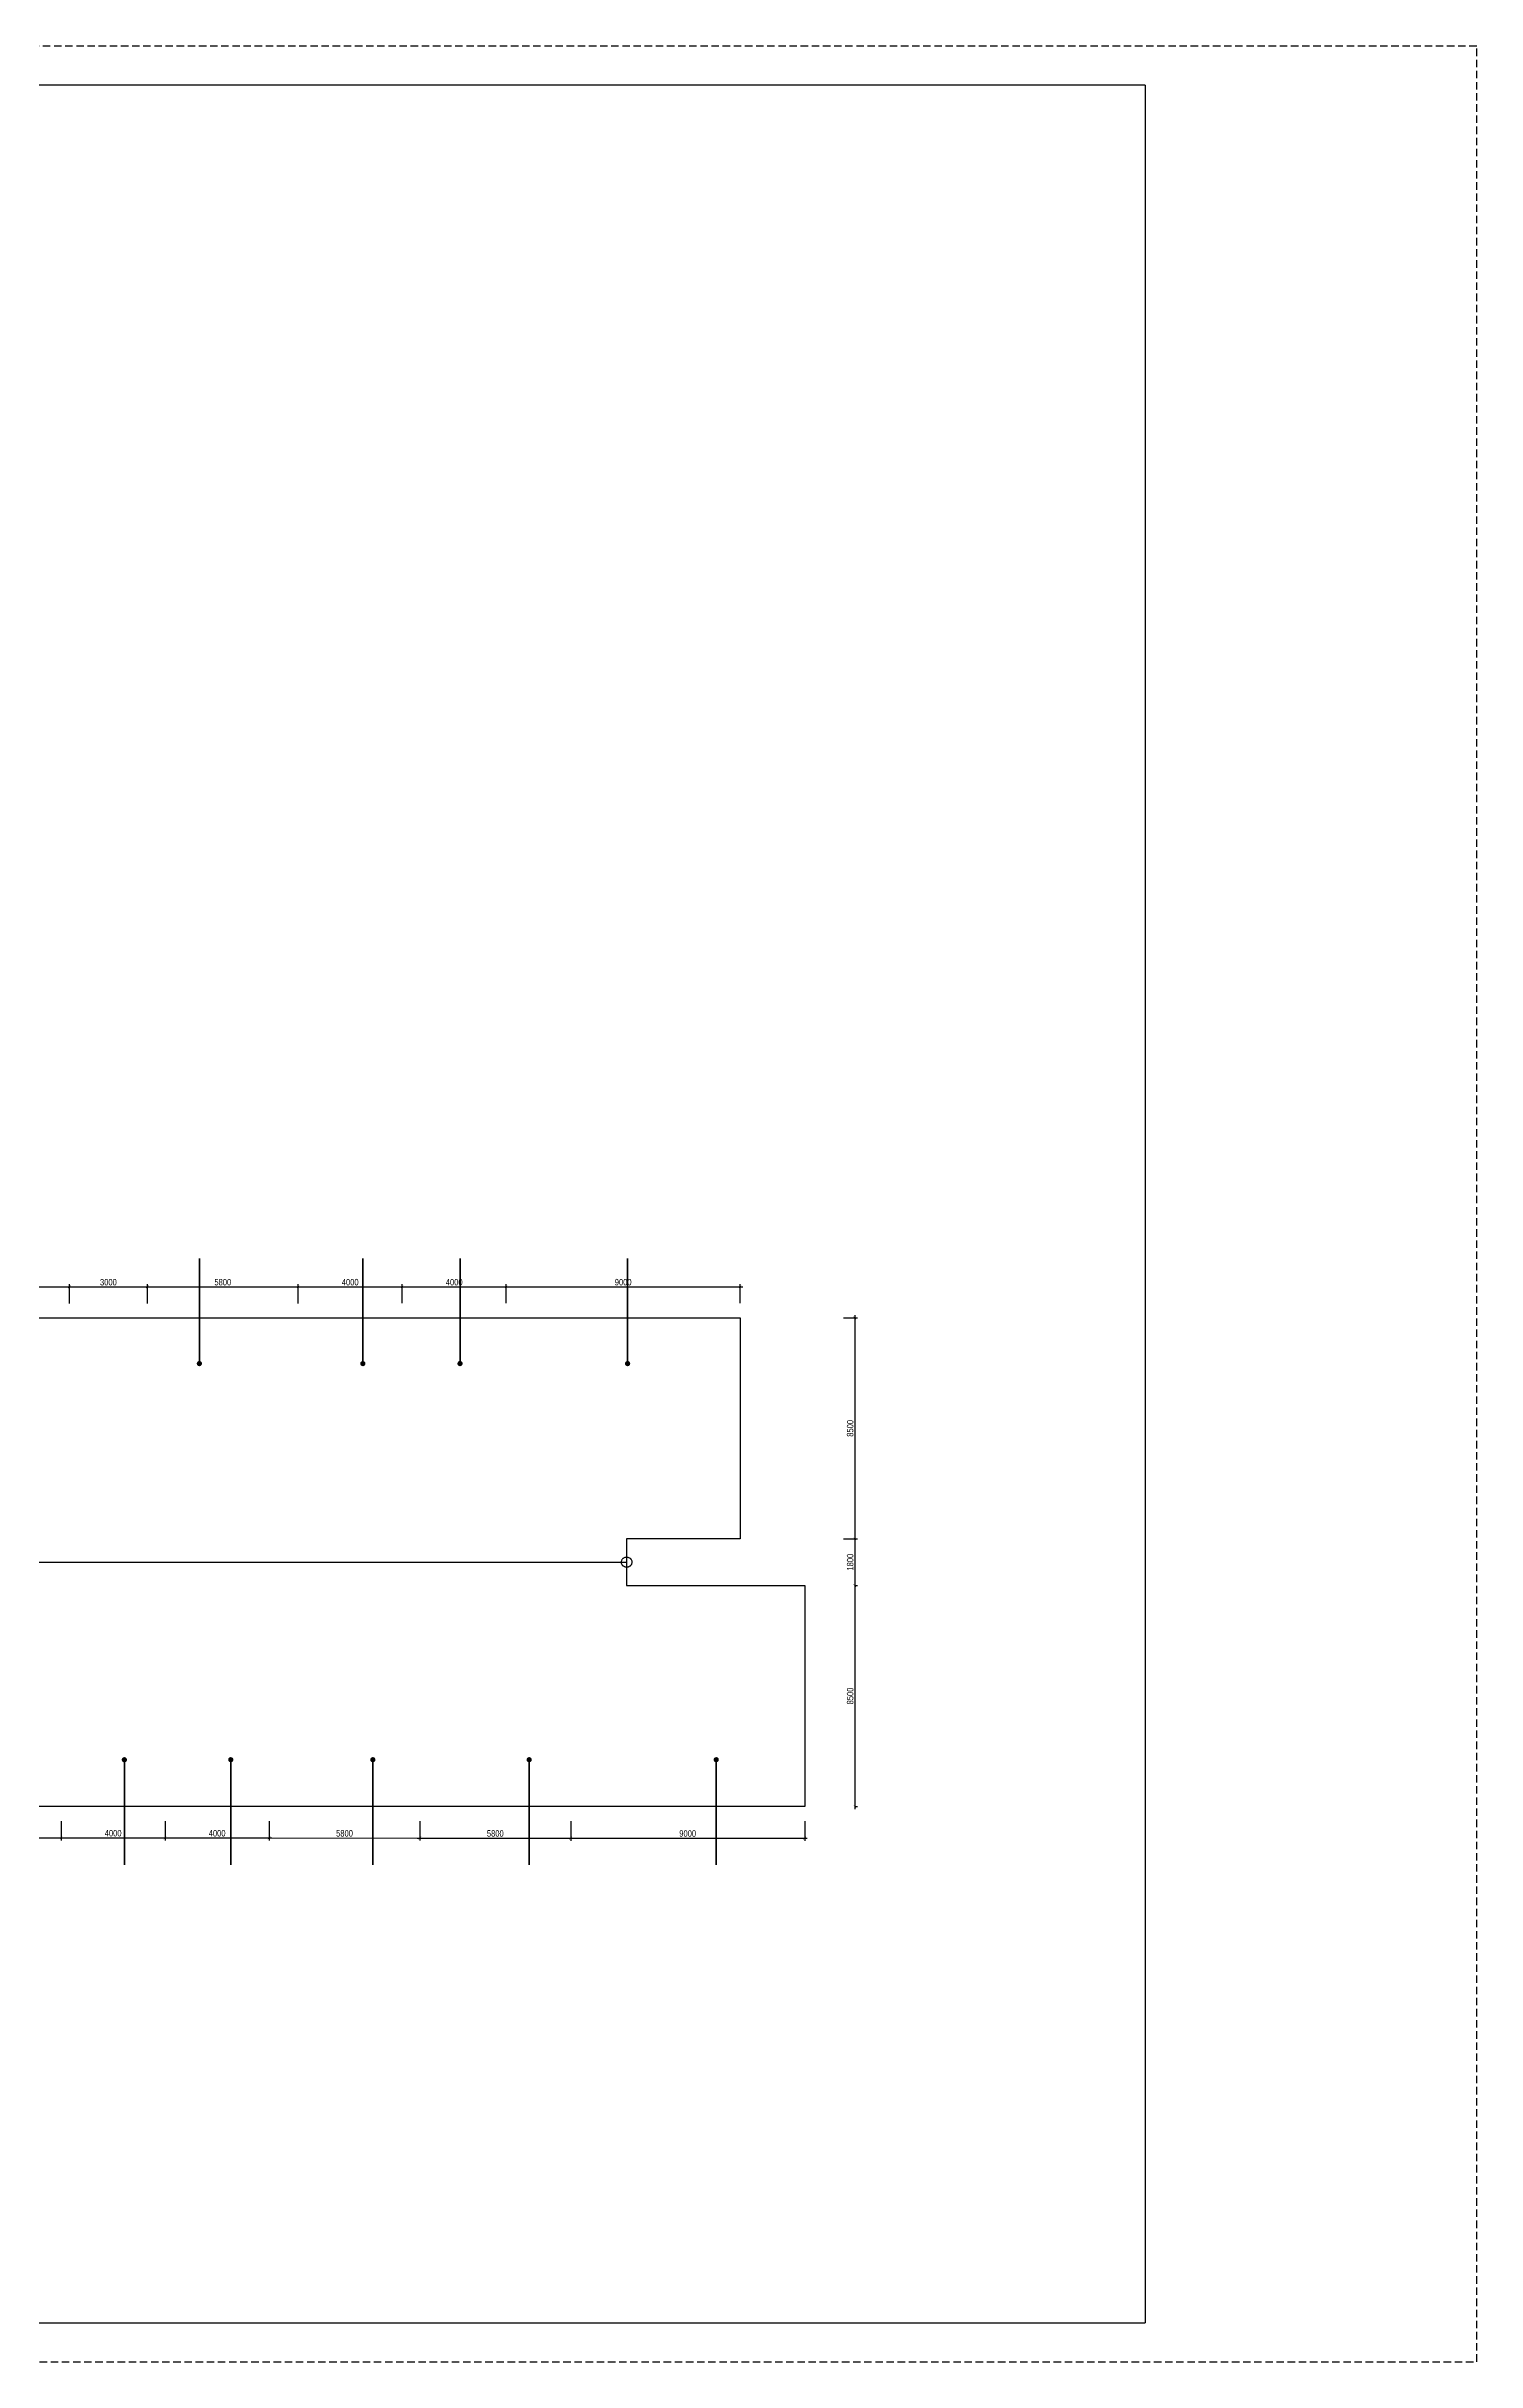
# Model space of a CAD drawing. Header units: millimetres. Extents: x 43 to 126043, y -89269 to -169.
# Drawn here: x 71025 to 126043, y -89269 to -169 of the extents above; entities that cross this region are included whole.
import ezdxf

# ---------------------------------------------------------------- set-up
doc = ezdxf.new("R2010")
doc.units = ezdxf.units.MM
doc.linetypes.add('HIDDEN', pattern=[9.525, 6.35, -3.175])
doc.layers.get('0').update_dxf_attribs({"color": 231})
doc.layers.get('DefPoints').update_dxf_attribs({"color": 191})
doc.layers.add('A-SHBD', color=7, linetype='Continuous', lineweight=35)
doc.layers.add('MDI-BAO', color=1, linetype='Continuous')
doc.layers.add('S-DIM', color=231, linetype='Continuous')
doc.layers.add('MDI-HANHLANG', color=5, linetype='HIDDEN', plot=False)
doc.styles.add('250602-MB CO CAU CĂN HO X1-3A-1$0$style1', font='arial.ttf')
doc.styles.add('VTK_Arial', font='arial.ttf', dxfattribs={"width": 0.8})
doc.dimstyles.new('250602-MB CO CAU CĂN HO X1-3A-1$0$Dim_50', dxfattribs={"dimscale": 50, "dimtxt": 2, "dimasz": 1.5, "dimexe": 1, "dimexo": 0, "dimgap": 1, "dimtad": 1, "dimdec": 0, "dimlfac": -1, "dimzin": 12, "dimdsep": 46, "dimtxsty": '250602-MB CO CAU CĂN HO X1-3A-1$0$style1', "dimblk1": '250602-MB CO CAU CĂN HO X1-3A-1$0$_ARCHTICK', "dimblk2": '250602-MB CO CAU CĂN HO X1-3A-1$0$_ARCHTICK', "dimsah": 1, "dimcen": 1.5, "dimdle": 1.5, "dimclrd": 256, "dimclre": 256, "dimclrt": 2, "dimadec": 1, "dimazin": 3, "dimtm": 1e-09, "dimtfac": 0.416667, "dimtdec": 0, "dimtix": 1, "dimtmove": 2, "dimatfit": 3, "dimfxl": 7, "dimfxlon": 1, "dimtolj": 1, "dimtzin": 0, "dimlwd": -1, "dimlwe": -1, "dimarcsym": 1})
doc.dimstyles.new('A-2.5-DIM100', dxfattribs={"dimscale": 100, "dimtxt": 2.5, "dimasz": 1, "dimexe": 1, "dimexo": 0, "dimgap": 0.5, "dimtad": 1, "dimdec": 0, "dimzin": 12, "dimdsep": 46, "dimtxsty": 'VTK_Arial', "dimblk": 'ARCHTICK', "dimcen": 0, "dimdle": 1, "dimclrd": 256, "dimclre": 256, "dimclrt": 7, "dimadec": 1, "dimazin": 3, "dimtfac": 1, "dimtdec": 0, "dimtmove": 0, "dimatfit": 2, "dimfxl": 20, "dimtolj": 1, "dimtzin": 0, "dimlwd": -1, "dimlwe": -1, "dimarcsym": 0})

# ---------------------------------------------------------------- blocks, each defined once
blk = doc.blocks.new('VTK-A1_BoKhungTen')
at = {"layer": 'DefPoints', "linetype": 'HIDDEN', "ltscale": 0.3}
blk.add_lwpolyline([(0, -594), (840, -594), (840, 0), (0, 0)], close=True, dxfattribs=at)
at = {"layer": 'DefPoints'}
for points in [[(755, -10), (30, -10), (30, -584), (755, -584)], [(755, -10), (755, -584)]]:
    blk.add_lwpolyline(points, dxfattribs=at)
blk = doc.blocks.new('250602-MB CO CAU CĂN HO X1-3A-1$0$_ARCHTICK')
at = {"color": 0, "linetype": 'ByBlock', "const_width": 0.15}
blk.add_lwpolyline([(-0.5, -0.5), (0.5, 0.5)], dxfattribs=at)
blk = doc.blocks.new('_ArchTick')
at = {"color": 0, "linetype": 'ByBlock', "const_width": 0.15}
blk.add_lwpolyline([(-0.5, -0.5), (0.5, 0.5)], dxfattribs=at)
blk = doc.blocks.new('*D35')
at = {"layer": 'DefPoints', "color": 0, "transparency": 16777216}
for p in [(65795, -68453), (71595, -68468), (71595, -69109)]:
    blk.add_point(p, dxfattribs=at)
at = {"layer": 'S-DIM', "transparency": 16777216}
for p, q in [((65795, -68453), (65795, -69206)), ((71595, -68468), (71595, -69209)), ((65695, -69106), (71695, -69109))]:
    blk.add_line(p, q, dxfattribs=at)
at = {"layer": 'S-DIM', "transparency": 16777216, "xscale": 100, "yscale": 100, "zscale": 100}
for p, rotation in [((65795, -69106), 179.9681690146564), ((71595, -69109), 359.9681690146564)]:
    blk.add_blockref('_ArchTick', p, dxfattribs=dict(at, rotation=rotation))
at = {"layer": 'S-DIM', "color": 7, "transparency": 16777216, "insert": (68695, -68930), "char_height": 250, "attachment_point": 5, "rotation": 359.96817, "style": 'VTK_Arial'}
blk.add_mtext('\\A1;5800', dxfattribs=at)
blk = doc.blocks.new('*D36')
at = {"layer": 'DefPoints', "color": 0, "transparency": 16777216}
for p in [(71595, -68468), (75595, -68468), (75595, -69111)]:
    blk.add_point(p, dxfattribs=at)
at = {"layer": 'S-DIM', "transparency": 16777216}
for p, q in [((71595, -68468), (71595, -69209)), ((75595, -68468), (75595, -69211)), ((71495, -69109), (75695, -69112))]:
    blk.add_line(p, q, dxfattribs=at)
at = {"layer": 'S-DIM', "transparency": 16777216, "xscale": 100, "yscale": 100, "zscale": 100}
for p, rotation in [((71595, -69109), 179.9681690146564), ((75595, -69111), 359.9681690146564)]:
    blk.add_blockref('_ArchTick', p, dxfattribs=dict(at, rotation=rotation))
at = {"layer": 'S-DIM', "color": 7, "transparency": 16777216, "insert": (73595, -68933), "char_height": 250, "attachment_point": 5, "rotation": 359.96817, "style": 'VTK_Arial'}
blk.add_mtext('\\A1;4000', dxfattribs=at)
blk = doc.blocks.new('*D37')
at = {"layer": 'DefPoints', "color": 0, "transparency": 16777216}
for p in [(75595, -68468), (79595, -68468), (79595, -69114)]:
    blk.add_point(p, dxfattribs=at)
at = {"layer": 'S-DIM', "transparency": 16777216}
for p, q in [((75595, -68468), (75595, -69211)), ((79595, -68468), (79595, -69214)), ((75495, -69111), (79695, -69114))]:
    blk.add_line(p, q, dxfattribs=at)
at = {"layer": 'S-DIM', "transparency": 16777216, "xscale": 100, "yscale": 100, "zscale": 100}
for p, rotation in [((75595, -69111), 179.9681690146564), ((79595, -69114), 359.9681690146564)]:
    blk.add_blockref('_ArchTick', p, dxfattribs=dict(at, rotation=rotation))
at = {"layer": 'S-DIM', "color": 7, "transparency": 16777216, "insert": (77595, -68935), "char_height": 250, "attachment_point": 5, "rotation": 359.96817, "style": 'VTK_Arial'}
blk.add_mtext('\\A1;4000', dxfattribs=at)
blk = doc.blocks.new('*D38')
at = {"layer": 'DefPoints', "color": 0, "transparency": 16777216}
for p in [(79595, -68468), (85395, -68468), (85395, -69117)]:
    blk.add_point(p, dxfattribs=at)
at = {"layer": 'S-DIM', "transparency": 16777216}
for p, q in [((79595, -68468), (79595, -69214)), ((85395, -68468), (85395, -69217)), ((79495, -69114), (85495, -69117))]:
    blk.add_line(p, q, dxfattribs=at)
at = {"layer": 'S-DIM', "transparency": 16777216, "xscale": 100, "yscale": 100, "zscale": 100}
for p, rotation in [((79595, -69114), 179.9681690146564), ((85395, -69117), 359.9681690146564)]:
    blk.add_blockref('_ArchTick', p, dxfattribs=dict(at, rotation=rotation))
at = {"layer": 'S-DIM', "color": 7, "transparency": 16777216, "insert": (82495, -68938), "char_height": 250, "attachment_point": 5, "rotation": 359.96817, "style": 'VTK_Arial'}
blk.add_mtext('\\A1;5800', dxfattribs=at)
blk = doc.blocks.new('*D39')
at = {"layer": 'DefPoints', "color": 0, "transparency": 16777216}
for p in [(85395, -68468), (91195, -68468), (91195, -69120)]:
    blk.add_point(p, dxfattribs=at)
at = {"layer": 'S-DIM', "transparency": 16777216}
for p, q in [((85395, -68468), (85395, -69217)), ((91195, -68468), (91195, -69220)), ((85295, -69117), (91295, -69120))]:
    blk.add_line(p, q, dxfattribs=at)
at = {"layer": 'S-DIM', "transparency": 16777216, "xscale": 100, "yscale": 100, "zscale": 100}
for p, rotation in [((85395, -69117), 179.9681690146564), ((91195, -69120), 359.9681690146564)]:
    blk.add_blockref('_ArchTick', p, dxfattribs=dict(at, rotation=rotation))
at = {"layer": 'S-DIM', "color": 7, "transparency": 16777216, "insert": (88295, -68941), "char_height": 250, "attachment_point": 5, "rotation": 359.96817, "style": 'VTK_Arial'}
blk.add_mtext('\\A1;5800', dxfattribs=at)
blk = doc.blocks.new('*D40')
at = {"layer": 'DefPoints', "color": 0, "transparency": 16777216}
for p in [(91195, -68468), (100195, -68468), (100195, -69125)]:
    blk.add_point(p, dxfattribs=at)
at = {"layer": 'S-DIM', "transparency": 16777216}
for p, q in [((91195, -68468), (91195, -69220)), ((100195, -68468), (100195, -69225)), ((91095, -69120), (100295, -69125))]:
    blk.add_line(p, q, dxfattribs=at)
at = {"layer": 'S-DIM', "transparency": 16777216, "xscale": 100, "yscale": 100, "zscale": 100}
for p, rotation in [((91195, -69120), 179.9681690146564), ((100195, -69125), 359.9681690146564)]:
    blk.add_blockref('_ArchTick', p, dxfattribs=dict(at, rotation=rotation))
at = {"layer": 'S-DIM', "color": 7, "transparency": 16777216, "insert": (95695, -68945), "char_height": 250, "attachment_point": 5, "rotation": 359.96817, "style": 'VTK_Arial'}
blk.add_mtext('\\A1;9000', dxfattribs=at)
blk = doc.blocks.new('*D41')
at = {"layer": 'DefPoints', "color": 0, "transparency": 16777216}
for p in [(71913, -47907), (66113, -48550), (71913, -48550)]:
    blk.add_point(p, dxfattribs=at)
at = {"layer": 'S-DIM', "transparency": 16777216}
for p, q in [((66013, -47907), (72013, -47907)), ((66113, -48550), (66113, -47807)), ((71913, -48550), (71913, -47807))]:
    blk.add_line(p, q, dxfattribs=at)
at = {"layer": 'S-DIM', "transparency": 16777216, "xscale": 100, "yscale": 100, "zscale": 100, "rotation": 180}
blk.add_blockref('_ArchTick', (66113, -47907), dxfattribs=at)
at = {"layer": 'S-DIM', "transparency": 16777216, "xscale": 100, "yscale": 100, "zscale": 100}
blk.add_blockref('_ArchTick', (71913, -47907), dxfattribs=at)
at = {"layer": 'S-DIM', "color": 7, "transparency": 16777216, "insert": (69013, -47729), "char_height": 250, "attachment_point": 5, "style": 'VTK_Arial'}
blk.add_mtext('\\A1;5800', dxfattribs=at)
blk = doc.blocks.new('*D42')
at = {"layer": 'DefPoints', "color": 0, "transparency": 16777216}
for p in [(74913, -47907), (71913, -48550), (74913, -48550)]:
    blk.add_point(p, dxfattribs=at)
at = {"layer": 'S-DIM', "transparency": 16777216}
for p, q in [((71813, -47907), (75013, -47907)), ((71913, -48550), (71913, -47807)), ((74913, -48550), (74913, -47807))]:
    blk.add_line(p, q, dxfattribs=at)
at = {"layer": 'S-DIM', "transparency": 16777216, "xscale": 100, "yscale": 100, "zscale": 100, "rotation": 180}
blk.add_blockref('_ArchTick', (71913, -47907), dxfattribs=at)
at = {"layer": 'S-DIM', "transparency": 16777216, "xscale": 100, "yscale": 100, "zscale": 100}
blk.add_blockref('_ArchTick', (74913, -47907), dxfattribs=at)
at = {"layer": 'S-DIM', "color": 7, "transparency": 16777216, "insert": (73413, -47729), "char_height": 250, "attachment_point": 5, "style": 'VTK_Arial'}
blk.add_mtext('\\A1;3000', dxfattribs=at)
blk = doc.blocks.new('*D43')
at = {"layer": 'DefPoints', "color": 0, "transparency": 16777216}
for p in [(80713, -47907), (74913, -48550), (80713, -48550)]:
    blk.add_point(p, dxfattribs=at)
at = {"layer": 'S-DIM', "transparency": 16777216}
for p, q in [((74813, -47907), (80813, -47907)), ((74913, -48550), (74913, -47807)), ((80713, -48550), (80713, -47807))]:
    blk.add_line(p, q, dxfattribs=at)
at = {"layer": 'S-DIM', "transparency": 16777216, "xscale": 100, "yscale": 100, "zscale": 100, "rotation": 180}
blk.add_blockref('_ArchTick', (74913, -47907), dxfattribs=at)
at = {"layer": 'S-DIM', "transparency": 16777216, "xscale": 100, "yscale": 100, "zscale": 100}
blk.add_blockref('_ArchTick', (80713, -47907), dxfattribs=at)
at = {"layer": 'S-DIM', "color": 7, "transparency": 16777216, "insert": (77813, -47729), "char_height": 250, "attachment_point": 5, "style": 'VTK_Arial'}
blk.add_mtext('\\A1;5800', dxfattribs=at)
blk = doc.blocks.new('*D44')
at = {"layer": 'DefPoints', "color": 0, "transparency": 16777216}
for p in [(84713, -47907), (80713, -48550), (84713, -48535)]:
    blk.add_point(p, dxfattribs=at)
at = {"layer": 'S-DIM', "transparency": 16777216}
for p, q in [((80613, -47907), (84813, -47907)), ((80713, -48550), (80713, -47807)), ((84713, -48535), (84713, -47807))]:
    blk.add_line(p, q, dxfattribs=at)
at = {"layer": 'S-DIM', "transparency": 16777216, "xscale": 100, "yscale": 100, "zscale": 100, "rotation": 180}
blk.add_blockref('_ArchTick', (80713, -47907), dxfattribs=at)
at = {"layer": 'S-DIM', "transparency": 16777216, "xscale": 100, "yscale": 100, "zscale": 100}
blk.add_blockref('_ArchTick', (84713, -47907), dxfattribs=at)
at = {"layer": 'S-DIM', "color": 7, "transparency": 16777216, "insert": (82713, -47729), "char_height": 250, "attachment_point": 5, "style": 'VTK_Arial'}
blk.add_mtext('\\A1;4000', dxfattribs=at)
blk = doc.blocks.new('*D45')
at = {"layer": 'DefPoints', "color": 0, "transparency": 16777216}
for p in [(88713, -47907), (84713, -48535), (88713, -48535)]:
    blk.add_point(p, dxfattribs=at)
at = {"layer": 'S-DIM', "transparency": 16777216}
for p, q in [((84613, -47907), (88813, -47907)), ((84713, -48535), (84713, -47807)), ((88713, -48535), (88713, -47807))]:
    blk.add_line(p, q, dxfattribs=at)
at = {"layer": 'S-DIM', "transparency": 16777216, "xscale": 100, "yscale": 100, "zscale": 100, "rotation": 180}
blk.add_blockref('_ArchTick', (84713, -47907), dxfattribs=at)
at = {"layer": 'S-DIM', "transparency": 16777216, "xscale": 100, "yscale": 100, "zscale": 100}
blk.add_blockref('_ArchTick', (88713, -47907), dxfattribs=at)
at = {"layer": 'S-DIM', "color": 7, "transparency": 16777216, "insert": (86713, -47729), "char_height": 250, "attachment_point": 5, "style": 'VTK_Arial'}
blk.add_mtext('\\A1;4000', dxfattribs=at)
blk = doc.blocks.new('*D46')
at = {"layer": 'DefPoints', "color": 0, "transparency": 16777216}
for p in [(97713, -47907), (88713, -48535), (97713, -48540)]:
    blk.add_point(p, dxfattribs=at)
at = {"layer": 'S-DIM', "transparency": 16777216}
for p, q in [((88613, -47907), (97813, -47907)), ((88713, -48535), (88713, -47807)), ((97713, -48540), (97713, -47807))]:
    blk.add_line(p, q, dxfattribs=at)
at = {"layer": 'S-DIM', "transparency": 16777216, "xscale": 100, "yscale": 100, "zscale": 100, "rotation": 180}
blk.add_blockref('_ArchTick', (88713, -47907), dxfattribs=at)
at = {"layer": 'S-DIM', "transparency": 16777216, "xscale": 100, "yscale": 100, "zscale": 100}
blk.add_blockref('_ArchTick', (97713, -47907), dxfattribs=at)
at = {"layer": 'S-DIM', "color": 7, "transparency": 16777216, "insert": (93213, -47729), "char_height": 250, "attachment_point": 5, "style": 'VTK_Arial'}
blk.add_mtext('\\A1;9000', dxfattribs=at)
blk = doc.blocks.new('*D72')
at = {"transparency": 16777216}
for p, q in [((102124, -49002), (102124, -57702)), ((101690, -49102), (102224, -49102)), ((101690, -57602), (102224, -57602))]:
    blk.add_line(p, q, dxfattribs=at)
at = {"layer": 'DefPoints', "color": 0, "transparency": 16777216}
for p in [(101690, -49102), (101690, -57602), (102124, -57602)]:
    blk.add_point(p, dxfattribs=at)
at = {"transparency": 16777216, "xscale": 100, "yscale": 100, "zscale": 100}
for p, rotation in [((102124, -49102), 90), ((102124, -57602), 270)]:
    blk.add_blockref('_ArchTick', p, dxfattribs=dict(at, rotation=rotation))
at = {"color": 7, "transparency": 16777216, "insert": (101946, -53352), "char_height": 250, "attachment_point": 5, "rotation": 90, "style": 'VTK_Arial'}
blk.add_mtext('\\A1;8500', dxfattribs=at)
blk = doc.blocks.new('*D73')
at = {"transparency": 16777216}
for p, q in [((101690, -57602), (102224, -57602)), ((102124, -57502), (102124, -59502)), ((102124, -59402), (102224, -59402))]:
    blk.add_line(p, q, dxfattribs=at)
at = {"layer": 'DefPoints', "color": 0, "transparency": 16777216}
for p in [(101690, -57602), (102124, -59402), (102124, -59402)]:
    blk.add_point(p, dxfattribs=at)
at = {"transparency": 16777216, "xscale": 100, "yscale": 100, "zscale": 100}
for p, rotation in [((102124, -57602), 90), ((102124, -59402), 270)]:
    blk.add_blockref('_ArchTick', p, dxfattribs=dict(at, rotation=rotation))
at = {"color": 7, "transparency": 16777216, "insert": (101946, -58502), "char_height": 250, "attachment_point": 5, "rotation": 90, "style": 'VTK_Arial'}
blk.add_mtext('\\A1;1800', dxfattribs=at)
blk = doc.blocks.new('*D74')
at = {"transparency": 16777216}
for p, q in [((102124, -59302), (102124, -68002)), ((102124, -59402), (102224, -59402)), ((102124, -67902), (102224, -67902))]:
    blk.add_line(p, q, dxfattribs=at)
at = {"layer": 'DefPoints', "color": 0, "transparency": 16777216}
for p in [(102124, -59402), (102124, -67902), (102124, -67902)]:
    blk.add_point(p, dxfattribs=at)
at = {"transparency": 16777216, "xscale": 100, "yscale": 100, "zscale": 100}
for p, rotation in [((102124, -59402), 90), ((102124, -67902), 270)]:
    blk.add_blockref('_ArchTick', p, dxfattribs=dict(at, rotation=rotation))
at = {"color": 7, "transparency": 16777216, "insert": (101946, -63652), "char_height": 250, "attachment_point": 5, "rotation": 90, "style": 'VTK_Arial'}
blk.add_mtext('\\A1;8500', dxfattribs=at)

msp = doc.modelspace()

# ---------------------------------------------------------------- linework, layer by layer
at = {"layer": 'MDI-BAO', "elevation": 0}
msp.add_lwpolyline([(20327.9, -38801.7), (66227.9, -38801.7), (66227.7, -47301.7), (62812.7, -47301.7), (62812.7, -49101.7), (97712.7, -49101.7), (97712.7, -57601.7), (93347, -57601.7), (93347, -59401.7), (100195.2, -59401.7), (100195.2, -67901.7), (50995.2, -67901.7), (50995.2, -59401.7), (54495.2, -59401.7), (54495.2, -57601.7), (16412.7, -57601.7), (16412.7, -49101.7), (23295.8, -49109.1), (23294, -47311.1), (20327.9, -47301.7)], close=True, dxfattribs=at)
at = {"layer": 'MDI-HANHLANG'}
msp.add_line((54495.2, -58501.7), (93347, -58501.7), dxfattribs=at)
msp.add_circle((93347, -58501.7), 200, dxfattribs=at)

# ---------------------------------------------------------------- block references
at = {"layer": 'DefPoints', "xscale": 150, "yscale": 150, "zscale": 150}
msp.add_blockref('VTK-A1_BoKhungTen', (43.4, -168.9), dxfattribs=at)

# ---------------------------------------------------------------- dimensions: what is measured, and where the dimension line sits
for base, p1, p2, override, picture, middle in [((102124.1, -57601.7), (101690.2, -49101.7), (101690.2, -57601.7), {"dimpost": '\\X'}, '*D72', (101946.4, -53351.7)), ((102124.1, -59401.7), (101690.2, -57601.7), (102124.1, -59401.7), {"dimpost": '\\X', "dimtmove": 1}, '*D73', (101946.4, -58501.7)), ((102124.1, -67901.7), (102124.1, -59401.7), (102124.1, -67901.7), {"dimpost": '\\X', "dimtmove": 1}, '*D74', (101946.4, -63651.7))]:
    dim = msp.add_linear_dim(base=base, p1=p1, p2=p2, angle=90, dimstyle='A-2.5-DIM100', override=override)
    dim.commit()
    dim.dimension.update_dxf_attribs({"geometry": picture, "text_midpoint": middle})
at = {"layer": 'S-DIM'}
dim = msp.add_aligned_dim(p1=(66112.7, -48550.1), p2=(71912.7, -48550.1), distance=643.6, dimstyle='A-2.5-DIM100', override={"dimpost": '\\X'}, dxfattribs=at)
dim.commit()
dim.dimension.update_dxf_attribs({"geometry": '*D41', "text_midpoint": (69012.7, -47728.9)})
for base, p1, p2, angle, picture, middle in [((74912.7, -47906.5), (71912.7, -48550.1), (74912.7, -48550.1), 180, '*D42', (73412.7, -47728.8)), ((80712.7, -47906.5), (74912.7, -48550.1), (80712.7, -48550.1), 180, '*D43', (77812.7, -47728.9)), ((84712.7, -47906.5), (80712.7, -48550.1), (84712.7, -48535.1), 180, '*D44', (82712.7, -47728.9)), ((88712.7, -47906.5), (84712.7, -48535.1), (88712.7, -48535.1), 180, '*D45', (86712.7, -47728.9)), ((97712.7, -47906.5), (88712.7, -48535.1), (97712.7, -48540.1), 180, '*D46', (93212.7, -47728.9)), ((71594.8, -69109.2), (65795.2, -68453.3), (71595.2, -68468.3), 179.968169, '*D35', (68694.9, -68930)), ((75594.8, -69111.5), (71595.2, -68468.3), (75595.2, -68468.3), 179.968169, '*D36', (73594.9, -68932.7)), ((79594.8, -69113.7), (75595.2, -68468.3), (79595.2, -68468.3), 179.968169, '*D37', (77594.9, -68934.9)), ((85394.8, -69116.9), (79595.2, -68468.3), (85395.2, -68468.3), 179.968169, '*D38', (82494.9, -68937.6)), ((91194.8, -69120.1), (85395.2, -68468.3), (91195.2, -68468.3), 179.968169, '*D39', (88294.9, -68940.9)), ((100194.8, -69125.1), (91195.2, -68468.3), (100195.2, -68468.3), 179.968169, '*D40', (95694.9, -68945))]:
    dim = msp.add_linear_dim(base=base, p1=p1, p2=p2, angle=angle, dimstyle='A-2.5-DIM100', override={"dimpost": '\\X', "dimtmove": 1}, dxfattribs=at)
    dim.commit()
    dim.dimension.update_dxf_attribs({"geometry": picture, "text_midpoint": middle})

# ---------------------------------------------------------------- leaders
at = {"layer": 'A-SHBD'}
for points in [[(76912.9, -50860.2, 0), (76912.9, -46812.9, 0)], [(83200.3, -50860.2, 0), (83200.3, -46812.9, 0)], [(86937.9, -50860.2, 0), (86937.9, -46812.9, 0)], [(93383.5, -50860.2, 0), (93383.5, -46812.9, 0)], [(74026.6, -66104.6, 0), (74026.6, -70151.9, 0)], [(78120.1, -66104.6, 0), (78120.1, -70151.9, 0)], [(83585.1, -66104.6, 0), (83585, -70151.9, 0)], [(89597.3, -66104.6, 0), (89597.3, -70151.9, 0)], [(96793.2, -66104.6, 0), (96793.2, -70151.9, 0)]]:
    msp.add_leader(points, dimstyle='250602-MB CO CAU CĂN HO X1-3A-1$0$Dim_50', override={"dimasz": 4, "dimtad": 0, "dimldrblk": 'Dot', "dimtfill": 1}, dxfattribs=at)

doc.saveas('drawing.dxf')
